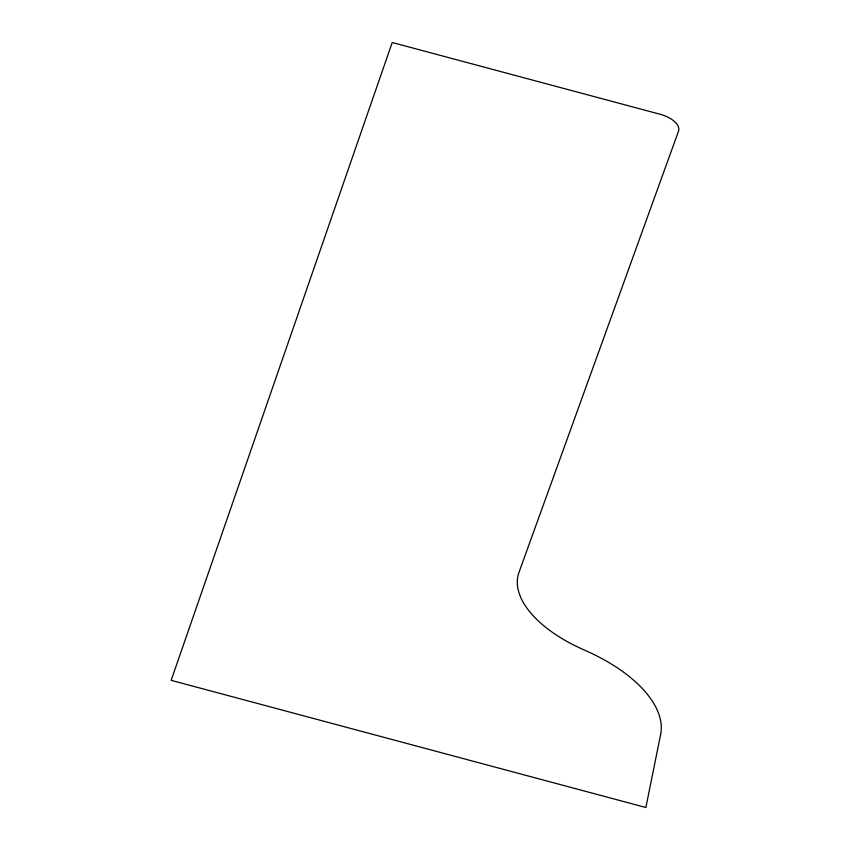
<?xml version="1.0" encoding="UTF-8"?>
<svg xmlns="http://www.w3.org/2000/svg" width="850" height="850" viewBox="0 0 850 850"><rect width="100%" height="100%" fill="white"/><g stroke="black" fill="none" stroke-linecap="round" stroke-linejoin="round"><path stroke-width="1.27" d="M660.641 734.411L645.872 807.5L171.158 680.34L392.211 42.5L660.237 114.293A21.378 10.721 16.2 0 1 678.534 131.123L518.872 572.698A112.253 56.291 16.2 0 0 581.357 648.699L588.083 651.748A128.286 64.334 16.2 0 1 660.641 734.411"/></g></svg>
